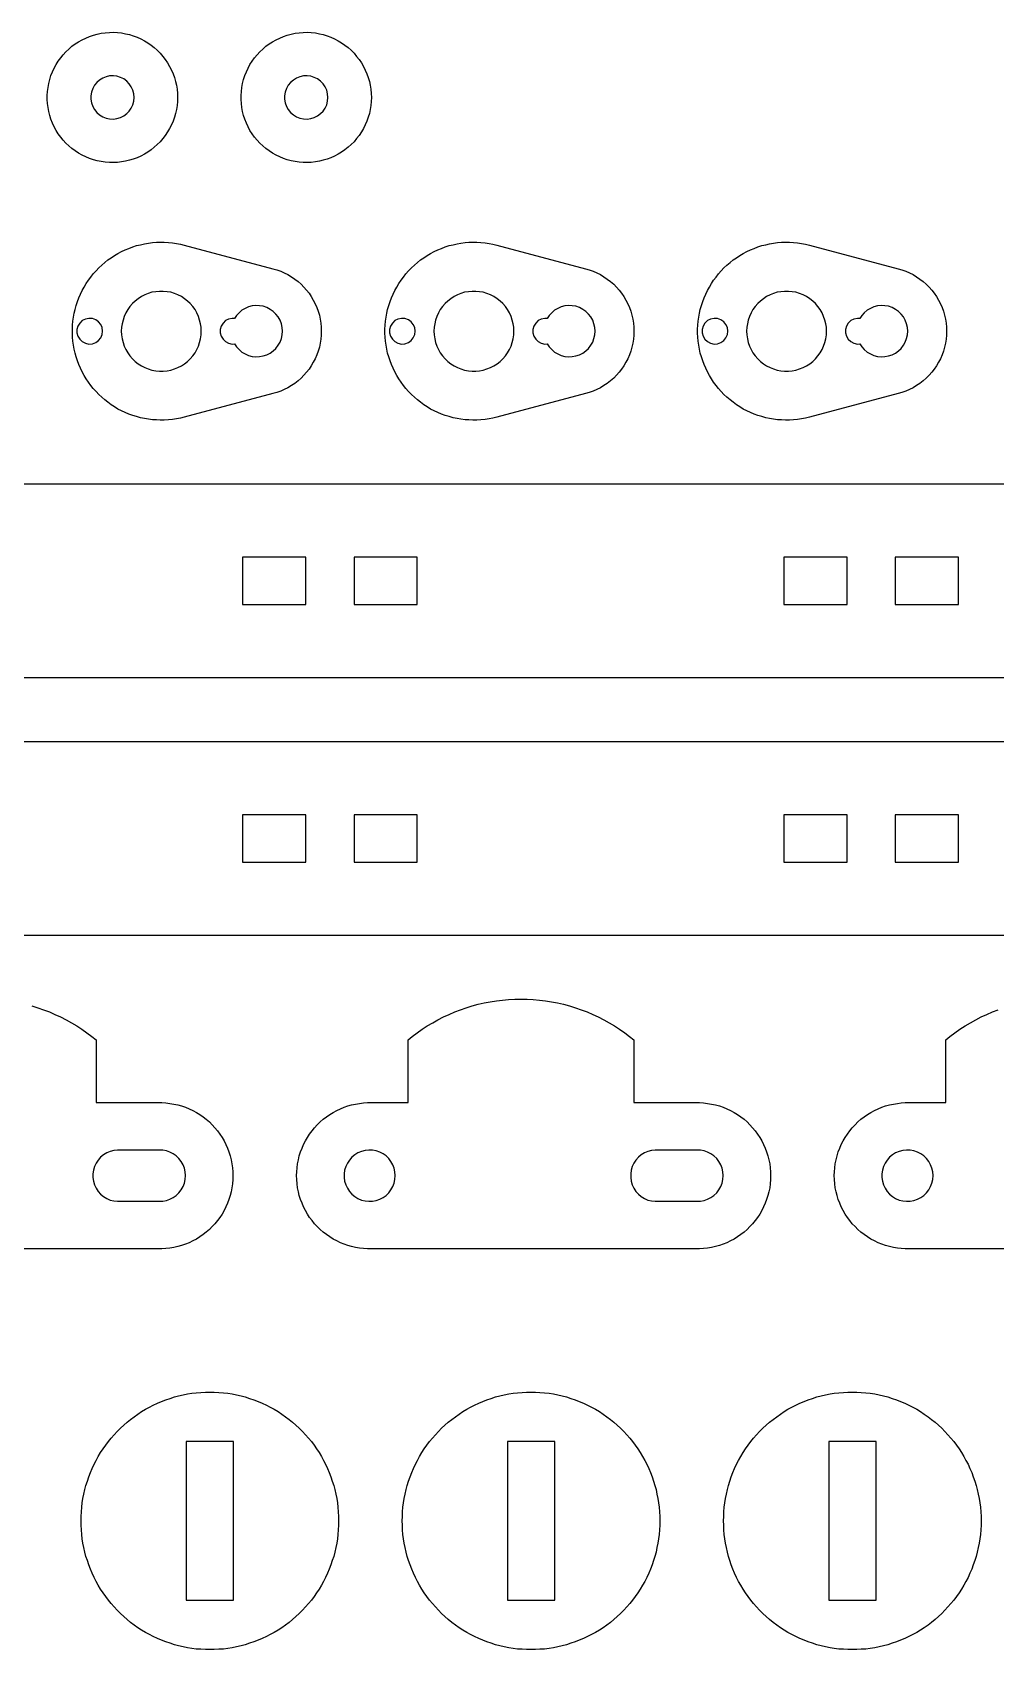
# Model space of a CAD drawing. Header units: metres. Extents: x 4 to 594, y 4 to 365.
# Drawn here: x 392.8 to 453.3, y 263.1 to 364.7 of the extents above; entities that cross this region are included whole.
import ezdxf

# ---------------------------------------------------------------- set-up
doc = ezdxf.new("R2010")
doc.units = ezdxf.units.M

msp = doc.modelspace()

# ---------------------------------------------------------------- linework, layer by layer
for points in [[(398.11, 356.53), (397.85, 356.52), (397.6, 356.52), (397.34, 356.54), (397.09, 356.58), (396.84, 356.63), (396.6, 356.69), (396.36, 356.78), (396.12, 356.87), (395.89, 356.98), (395.67, 357.11), (395.46, 357.25), (395.25, 357.4), (395.06, 357.56), (394.87, 357.74), (394.7, 357.92), (394.54, 358.12), (394.39, 358.33), (394.26, 358.54), (394.13, 358.77), (394.03, 359), (393.93, 359.24), (393.86, 359.48), (393.79, 359.72), (393.75, 359.97), (393.72, 360.23), (393.7, 360.48), (393.7, 360.73), (393.72, 360.99), (393.75, 361.24), (393.79, 361.49), (393.86, 361.74), (393.93, 361.98), (394.03, 362.22), (394.13, 362.45), (394.26, 362.67), (394.39, 362.89), (394.54, 363.09), (394.7, 363.29), (394.87, 363.48), (395.06, 363.65), (395.25, 363.82), (395.46, 363.97), (395.67, 364.11), (395.89, 364.23), (396.12, 364.34), (396.36, 364.44), (396.6, 364.52), (396.84, 364.59), (397.09, 364.64), (397.34, 364.67), (397.6, 364.69), (397.85, 364.7), (398.11, 364.69), (398.36, 364.66), (398.61, 364.61), (398.86, 364.56), (399.1, 364.48), (399.34, 364.39), (399.57, 364.29), (399.8, 364.17), (400.01, 364.04), (400.22, 363.89), (400.42, 363.74), (400.61, 363.57), (400.79, 363.38), (400.96, 363.19), (401.11, 362.99), (401.25, 362.78), (401.38, 362.56), (401.5, 362.33), (401.6, 362.1), (401.68, 361.86), (401.75, 361.61), (401.81, 361.37), (401.85, 361.12), (401.87, 360.86), (401.88, 360.61), (401.87, 360.35), (401.85, 360.1), (401.81, 359.85), (401.75, 359.6), (401.68, 359.36), (401.6, 359.12), (401.5, 358.88), (401.38, 358.65), (401.25, 358.44), (401.11, 358.22), (400.96, 358.02), (400.79, 357.83), (400.61, 357.65), (400.42, 357.48), (400.22, 357.32), (400.01, 357.18), (399.8, 357.04), (399.57, 356.93), (399.34, 356.82), (399.1, 356.73), (398.86, 356.66), (398.61, 356.6), (398.36, 356.56), (398.11, 356.53)], [(410.28, 356.53), (410.03, 356.52), (409.77, 356.52), (409.52, 356.54), (409.27, 356.58), (409.02, 356.63), (408.77, 356.69), (408.53, 356.78), (408.3, 356.87), (408.07, 356.98), (407.85, 357.11), (407.63, 357.25), (407.43, 357.4), (407.24, 357.56), (407.05, 357.74), (406.88, 357.92), (406.72, 358.12), (406.57, 358.33), (406.43, 358.54), (406.31, 358.77), (406.21, 359), (406.11, 359.24), (406.03, 359.48), (405.97, 359.72), (405.92, 359.97), (405.89, 360.23), (405.88, 360.48), (405.88, 360.73), (405.89, 360.99), (405.92, 361.24), (405.97, 361.49), (406.03, 361.74), (406.11, 361.98), (406.21, 362.22), (406.31, 362.45), (406.43, 362.67), (406.57, 362.89), (406.72, 363.09), (406.88, 363.29), (407.05, 363.48), (407.24, 363.65), (407.43, 363.82), (407.63, 363.97), (407.85, 364.11), (408.07, 364.23), (408.3, 364.34), (408.53, 364.44), (408.77, 364.52), (409.02, 364.59), (409.27, 364.64), (409.52, 364.67), (409.77, 364.69), (410.03, 364.7), (410.28, 364.69), (410.54, 364.66), (410.79, 364.61), (411.03, 364.56), (411.28, 364.48), (411.52, 364.39), (411.75, 364.29), (411.97, 364.17), (412.19, 364.04), (412.4, 363.89), (412.6, 363.74), (412.79, 363.57), (412.97, 363.38), (413.13, 363.19), (413.29, 362.99), (413.43, 362.78), (413.56, 362.56), (413.67, 362.33), (413.77, 362.1), (413.86, 361.86), (413.93, 361.61), (413.98, 361.37), (414.02, 361.12), (414.05, 360.86), (414.06, 360.61), (414.05, 360.35), (414.02, 360.1), (413.98, 359.85), (413.93, 359.6), (413.86, 359.36), (413.77, 359.12), (413.67, 358.88), (413.56, 358.65), (413.43, 358.44), (413.29, 358.22), (413.13, 358.02), (412.97, 357.83), (412.79, 357.65), (412.6, 357.48), (412.4, 357.32), (412.19, 357.18), (411.97, 357.04), (411.75, 356.93), (411.52, 356.82), (411.28, 356.73), (411.03, 356.66), (410.79, 356.6), (410.54, 356.56), (410.28, 356.53)], [(397.61, 359.26), (397.85, 359.25), (398.07, 359.28), (398.29, 359.35), (398.5, 359.45), (398.69, 359.59), (398.85, 359.75), (398.97, 359.94), (399.07, 360.15), (399.13, 360.38), (399.15, 360.61), (399.13, 360.84), (399.07, 361.06), (398.97, 361.27), (398.85, 361.46), (398.69, 361.63), (398.5, 361.77), (398.29, 361.87), (398.07, 361.94), (397.85, 361.97), (397.61, 361.96), (397.39, 361.91), (397.18, 361.82), (396.98, 361.7), (396.81, 361.55), (396.66, 361.37), (396.55, 361.17), (396.47, 360.95), (396.43, 360.72), (396.43, 360.49), (396.47, 360.26), (396.55, 360.05), (396.66, 359.85), (396.81, 359.67), (396.98, 359.51), (397.18, 359.39), (397.39, 359.31), (397.61, 359.26)], [(409.79, 359.26), (410.02, 359.25), (410.25, 359.28), (410.47, 359.35), (410.68, 359.45), (410.86, 359.59), (411.02, 359.75), (411.15, 359.94), (411.25, 360.15), (411.31, 360.38), (411.33, 360.61), (411.31, 360.84), (411.25, 361.06), (411.15, 361.27), (411.02, 361.46), (410.86, 361.63), (410.68, 361.77), (410.47, 361.87), (410.25, 361.94), (410.02, 361.97), (409.79, 361.96), (409.57, 361.91), (409.35, 361.82), (409.16, 361.7), (408.98, 361.55), (408.84, 361.37), (408.73, 361.17), (408.65, 360.95), (408.61, 360.72), (408.61, 360.49), (408.65, 360.26), (408.73, 360.05), (408.84, 359.85), (408.98, 359.67), (409.16, 359.51), (409.35, 359.39), (409.57, 359.31), (409.79, 359.26)], [(401.05, 340.34), (400.8, 340.34), (400.55, 340.35), (400.3, 340.37), (400.05, 340.4), (399.8, 340.44), (399.55, 340.49), (399.31, 340.56), (399.07, 340.64), (398.83, 340.72), (398.59, 340.82), (398.37, 340.93), (398.14, 341.04), (397.92, 341.17), (397.71, 341.31), (397.51, 341.46), (397.31, 341.61), (397.12, 341.78), (396.93, 341.95), (396.76, 342.13), (396.59, 342.32), (396.43, 342.52), (396.28, 342.72), (396.14, 342.93), (396.01, 343.15), (395.89, 343.37), (395.78, 343.6), (395.68, 343.83), (395.59, 344.07), (395.51, 344.31), (395.45, 344.55), (395.39, 344.8), (395.34, 345.05), (395.31, 345.3), (395.29, 345.55), (395.28, 345.8), (395.28, 346.05), (395.29, 346.31), (395.31, 346.56), (395.34, 346.81), (395.39, 347.06), (395.45, 347.3), (395.51, 347.55), (395.59, 347.79), (395.68, 348.02), (395.78, 348.26), (395.89, 348.48), (396.01, 348.7), (396.14, 348.92), (396.28, 349.13), (396.43, 349.33), (396.59, 349.53), (396.76, 349.72), (396.93, 349.9), (397.12, 350.08), (397.31, 350.24), (397.51, 350.4), (397.71, 350.54), (397.92, 350.68), (398.14, 350.81), (398.37, 350.93), (398.59, 351.04), (398.83, 351.13), (399.07, 351.22), (399.31, 351.3), (399.55, 351.36), (399.8, 351.41), (400.05, 351.46), (400.3, 351.49), (400.55, 351.51), (400.8, 351.52), (401.05, 351.51), (401.31, 351.5), (401.56, 351.47), (401.81, 351.44), (402.06, 351.39), (402.3, 351.33), (407.87, 349.85), (408.12, 349.78), (408.36, 349.69), (408.59, 349.59), (408.82, 349.48), (409.03, 349.35), (409.24, 349.2), (409.45, 349.05), (409.64, 348.88), (409.82, 348.7), (409.99, 348.51), (410.14, 348.31), (410.28, 348.1), (410.41, 347.88), (410.53, 347.65), (410.63, 347.42), (410.72, 347.18), (410.79, 346.93), (410.84, 346.69), (410.88, 346.44), (410.91, 346.18), (410.91, 345.93), (410.91, 345.67), (410.88, 345.42), (410.84, 345.17), (410.79, 344.92), (410.72, 344.68), (410.63, 344.44), (410.53, 344.2), (410.41, 343.98), (410.28, 343.76), (410.14, 343.55), (409.99, 343.35), (409.82, 343.16), (409.64, 342.98), (409.45, 342.81), (409.24, 342.65), (409.03, 342.51), (408.82, 342.38), (408.59, 342.26), (408.36, 342.16), (408.12, 342.08), (407.87, 342.01), (402.3, 340.53), (402.06, 340.47), (401.81, 340.42), (401.56, 340.38), (401.31, 340.36), (401.05, 340.34)], [(420.69, 340.34), (420.44, 340.34), (420.19, 340.35), (419.94, 340.37), (419.68, 340.4), (419.44, 340.44), (419.19, 340.49), (418.94, 340.56), (418.7, 340.64), (418.47, 340.72), (418.23, 340.82), (418, 340.93), (417.78, 341.04), (417.56, 341.17), (417.35, 341.31), (417.15, 341.46), (416.95, 341.61), (416.76, 341.78), (416.57, 341.95), (416.4, 342.13), (416.23, 342.32), (416.07, 342.52), (415.92, 342.72), (415.78, 342.93), (415.65, 343.15), (415.53, 343.37), (415.42, 343.6), (415.32, 343.83), (415.23, 344.07), (415.15, 344.31), (415.08, 344.55), (415.03, 344.8), (414.98, 345.05), (414.95, 345.3), (414.93, 345.55), (414.91, 345.8), (414.91, 346.05), (414.93, 346.31), (414.95, 346.56), (414.98, 346.81), (415.03, 347.06), (415.08, 347.3), (415.15, 347.55), (415.23, 347.79), (415.32, 348.02), (415.42, 348.26), (415.53, 348.48), (415.65, 348.7), (415.78, 348.92), (415.92, 349.13), (416.07, 349.33), (416.23, 349.53), (416.4, 349.72), (416.57, 349.9), (416.76, 350.08), (416.95, 350.24), (417.15, 350.4), (417.35, 350.54), (417.56, 350.68), (417.78, 350.81), (418, 350.93), (418.23, 351.04), (418.47, 351.13), (418.7, 351.22), (418.94, 351.3), (419.19, 351.36), (419.44, 351.41), (419.68, 351.46), (419.94, 351.49), (420.19, 351.51), (420.44, 351.52), (420.69, 351.51), (420.94, 351.5), (421.2, 351.47), (421.45, 351.44), (421.69, 351.39), (421.94, 351.33), (427.51, 349.85), (427.75, 349.78), (427.99, 349.69), (428.23, 349.59), (428.45, 349.48), (428.67, 349.35), (428.88, 349.2), (429.08, 349.05), (429.28, 348.88), (429.46, 348.7), (429.62, 348.51), (429.78, 348.31), (429.92, 348.1), (430.05, 347.88), (430.17, 347.65), (430.27, 347.42), (430.35, 347.18), (430.43, 346.93), (430.48, 346.69), (430.52, 346.44), (430.55, 346.18), (430.55, 345.93), (430.55, 345.67), (430.52, 345.42), (430.48, 345.17), (430.43, 344.92), (430.35, 344.68), (430.27, 344.44), (430.17, 344.2), (430.05, 343.98), (429.92, 343.76), (429.78, 343.55), (429.62, 343.35), (429.46, 343.16), (429.28, 342.98), (429.08, 342.81), (428.88, 342.65), (428.67, 342.51), (428.45, 342.38), (428.23, 342.26), (427.99, 342.16), (427.75, 342.08), (427.51, 342.01), (421.94, 340.53), (421.69, 340.47), (421.45, 340.42), (421.2, 340.38), (420.94, 340.36), (420.69, 340.34)], [(440.33, 340.34), (440.08, 340.34), (439.83, 340.35), (439.57, 340.37), (439.32, 340.4), (439.07, 340.44), (438.83, 340.49), (438.58, 340.56), (438.34, 340.64), (438.1, 340.72), (437.87, 340.82), (437.64, 340.93), (437.42, 341.04), (437.2, 341.17), (436.99, 341.31), (436.78, 341.46), (436.59, 341.61), (436.39, 341.78), (436.21, 341.95), (436.04, 342.13), (435.87, 342.32), (435.71, 342.52), (435.56, 342.72), (435.42, 342.93), (435.29, 343.15), (435.17, 343.37), (435.06, 343.6), (434.96, 343.83), (434.87, 344.07), (434.79, 344.31), (434.72, 344.55), (434.67, 344.8), (434.62, 345.05), (434.59, 345.3), (434.56, 345.55), (434.55, 345.8), (434.55, 346.05), (434.56, 346.31), (434.59, 346.56), (434.62, 346.81), (434.67, 347.06), (434.72, 347.3), (434.79, 347.55), (434.87, 347.79), (434.96, 348.02), (435.06, 348.26), (435.17, 348.48), (435.29, 348.7), (435.42, 348.92), (435.56, 349.13), (435.71, 349.33), (435.87, 349.53), (436.04, 349.72), (436.21, 349.9), (436.39, 350.08), (436.59, 350.24), (436.78, 350.4), (436.99, 350.54), (437.2, 350.68), (437.42, 350.81), (437.64, 350.93), (437.87, 351.04), (438.1, 351.13), (438.34, 351.22), (438.58, 351.3), (438.83, 351.36), (439.07, 351.41), (439.32, 351.46), (439.57, 351.49), (439.83, 351.51), (440.08, 351.52), (440.33, 351.51), (440.58, 351.5), (440.83, 351.47), (441.08, 351.44), (441.33, 351.39), (441.58, 351.33), (447.15, 349.85), (447.39, 349.78), (447.63, 349.69), (447.87, 349.59), (448.09, 349.48), (448.31, 349.35), (448.52, 349.2), (448.72, 349.05), (448.91, 348.88), (449.09, 348.7), (449.26, 348.51), (449.42, 348.31), (449.56, 348.1), (449.69, 347.88), (449.81, 347.65), (449.91, 347.42), (449.99, 347.18), (450.06, 346.93), (450.12, 346.69), (450.16, 346.44), (450.18, 346.18), (450.19, 345.93), (450.18, 345.67), (450.16, 345.42), (450.12, 345.17), (450.06, 344.92), (449.99, 344.68), (449.91, 344.44), (449.81, 344.2), (449.69, 343.98), (449.56, 343.76), (449.42, 343.55), (449.26, 343.35), (449.09, 343.16), (448.91, 342.98), (448.72, 342.81), (448.52, 342.65), (448.31, 342.51), (448.09, 342.38), (447.87, 342.26), (447.63, 342.16), (447.39, 342.08), (447.15, 342.01), (441.58, 340.53), (441.33, 340.47), (441.08, 340.42), (440.83, 340.38), (440.58, 340.36), (440.33, 340.34)], [(400.75, 343.42), (400.98, 343.42), (401.22, 343.44), (401.46, 343.49), (401.69, 343.56), (401.91, 343.64), (402.12, 343.75), (402.32, 343.88), (402.51, 344.03), (402.68, 344.2), (402.84, 344.38), (402.98, 344.57), (403.1, 344.78), (403.19, 344.99), (403.27, 345.22), (403.33, 345.45), (403.36, 345.69), (403.37, 345.93), (403.36, 346.17), (403.33, 346.4), (403.27, 346.63), (403.19, 346.86), (403.1, 347.08), (402.98, 347.28), (402.84, 347.48), (402.68, 347.66), (402.51, 347.82), (402.32, 347.97), (402.12, 348.1), (401.91, 348.21), (401.69, 348.3), (401.46, 348.37), (401.22, 348.41), (400.98, 348.43), (400.75, 348.43), (400.51, 348.41), (400.27, 348.37), (400.04, 348.3), (399.82, 348.21), (399.61, 348.1), (399.41, 347.97), (399.22, 347.82), (399.05, 347.66), (398.89, 347.48), (398.75, 347.28), (398.63, 347.08), (398.53, 346.86), (398.46, 346.63), (398.4, 346.4), (398.37, 346.17), (398.35, 345.93), (398.37, 345.69), (398.4, 345.45), (398.46, 345.22), (398.53, 344.99), (398.63, 344.78), (398.75, 344.57), (398.89, 344.38), (399.05, 344.2), (399.22, 344.03), (399.41, 343.88), (399.61, 343.75), (399.82, 343.64), (400.04, 343.56), (400.27, 343.49), (400.51, 343.44), (400.75, 343.42)], [(420.38, 343.42), (420.62, 343.42), (420.86, 343.44), (421.09, 343.49), (421.32, 343.56), (421.55, 343.64), (421.76, 343.75), (421.96, 343.88), (422.15, 344.03), (422.32, 344.2), (422.48, 344.38), (422.61, 344.57), (422.73, 344.78), (422.83, 344.99), (422.91, 345.22), (422.97, 345.45), (423, 345.69), (423.01, 345.93), (423, 346.17), (422.97, 346.4), (422.91, 346.63), (422.83, 346.86), (422.73, 347.08), (422.61, 347.28), (422.48, 347.48), (422.32, 347.66), (422.15, 347.82), (421.96, 347.97), (421.76, 348.1), (421.55, 348.21), (421.32, 348.3), (421.09, 348.37), (420.86, 348.41), (420.62, 348.43), (420.38, 348.43), (420.15, 348.41), (419.91, 348.37), (419.68, 348.3), (419.46, 348.21), (419.25, 348.1), (419.05, 347.97), (418.86, 347.82), (418.69, 347.66), (418.53, 347.48), (418.39, 347.28), (418.27, 347.08), (418.17, 346.86), (418.09, 346.63), (418.04, 346.4), (418, 346.17), (417.99, 345.93), (418, 345.69), (418.04, 345.45), (418.09, 345.22), (418.17, 344.99), (418.27, 344.78), (418.39, 344.57), (418.53, 344.38), (418.69, 344.2), (418.86, 344.03), (419.05, 343.88), (419.25, 343.75), (419.46, 343.64), (419.68, 343.56), (419.91, 343.49), (420.15, 343.44), (420.38, 343.42)], [(440.02, 343.42), (440.26, 343.42), (440.5, 343.44), (440.73, 343.49), (440.96, 343.56), (441.18, 343.64), (441.4, 343.75), (441.6, 343.88), (441.79, 344.03), (441.96, 344.2), (442.11, 344.38), (442.25, 344.57), (442.37, 344.78), (442.47, 344.99), (442.55, 345.22), (442.61, 345.45), (442.64, 345.69), (442.65, 345.93), (442.64, 346.17), (442.61, 346.4), (442.55, 346.63), (442.47, 346.86), (442.37, 347.08), (442.25, 347.28), (442.11, 347.48), (441.96, 347.66), (441.79, 347.82), (441.6, 347.97), (441.4, 348.1), (441.18, 348.21), (440.96, 348.3), (440.73, 348.37), (440.5, 348.41), (440.26, 348.43), (440.02, 348.43), (439.78, 348.41), (439.55, 348.37), (439.32, 348.3), (439.1, 348.21), (438.89, 348.1), (438.69, 347.97), (438.5, 347.82), (438.33, 347.66), (438.17, 347.48), (438.03, 347.28), (437.91, 347.08), (437.81, 346.86), (437.73, 346.63), (437.68, 346.4), (437.64, 346.17), (437.63, 345.93), (437.64, 345.69), (437.68, 345.45), (437.73, 345.22), (437.81, 344.99), (437.91, 344.78), (438.03, 344.57), (438.17, 344.38), (438.33, 344.2), (438.5, 344.03), (438.69, 343.88), (438.89, 343.75), (439.1, 343.64), (439.32, 343.56), (439.55, 343.49), (439.78, 343.44), (440.02, 343.42)], [(406.57, 344.34), (406.81, 344.32), (407.04, 344.33), (407.27, 344.37), (407.49, 344.45), (407.7, 344.55), (407.89, 344.69), (408.06, 344.85), (408.21, 345.04), (408.32, 345.24), (408.41, 345.46), (408.46, 345.69), (408.47, 345.93), (408.46, 346.16), (408.41, 346.39), (408.32, 346.61), (408.21, 346.82), (408.06, 347), (407.89, 347.16), (407.7, 347.3), (407.49, 347.41), (407.27, 347.49), (407.04, 347.53), (406.81, 347.54), (406.57, 347.51), (406.34, 347.45), (406.13, 347.36), (405.93, 347.24), (405.75, 347.09), (405.59, 346.91), (405.47, 346.72), (405.31, 346.73), (405.09, 346.69), (404.9, 346.59), (404.74, 346.44), (404.62, 346.25), (404.56, 346.04), (404.56, 345.82), (404.62, 345.61), (404.74, 345.42), (404.9, 345.27), (405.09, 345.17), (405.31, 345.12), (405.47, 345.13), (405.59, 344.94), (405.75, 344.77), (405.93, 344.62), (406.13, 344.5), (406.34, 344.4), (406.57, 344.34)], [(426.21, 344.34), (426.44, 344.32), (426.68, 344.33), (426.91, 344.37), (427.13, 344.45), (427.34, 344.55), (427.53, 344.69), (427.7, 344.85), (427.85, 345.04), (427.96, 345.24), (428.04, 345.46), (428.1, 345.69), (428.11, 345.93), (428.1, 346.16), (428.04, 346.39), (427.96, 346.61), (427.85, 346.82), (427.7, 347), (427.53, 347.16), (427.34, 347.3), (427.13, 347.41), (426.91, 347.49), (426.68, 347.53), (426.44, 347.54), (426.21, 347.51), (425.98, 347.45), (425.77, 347.36), (425.57, 347.24), (425.39, 347.09), (425.23, 346.91), (425.1, 346.72), (424.95, 346.73), (424.73, 346.69), (424.54, 346.59), (424.38, 346.44), (424.26, 346.25), (424.2, 346.04), (424.2, 345.82), (424.26, 345.61), (424.38, 345.42), (424.54, 345.27), (424.73, 345.17), (424.95, 345.12), (425.1, 345.13), (425.23, 344.94), (425.39, 344.77), (425.57, 344.62), (425.77, 344.5), (425.98, 344.4), (426.21, 344.34)], [(445.85, 344.34), (446.08, 344.32), (446.32, 344.33), (446.55, 344.37), (446.77, 344.45), (446.98, 344.55), (447.17, 344.69), (447.34, 344.85), (447.48, 345.04), (447.6, 345.24), (447.68, 345.46), (447.73, 345.69), (447.75, 345.93), (447.73, 346.16), (447.68, 346.39), (447.6, 346.61), (447.48, 346.82), (447.34, 347), (447.17, 347.16), (446.98, 347.3), (446.77, 347.41), (446.55, 347.49), (446.32, 347.53), (446.08, 347.54), (445.85, 347.51), (445.62, 347.45), (445.41, 347.36), (445.2, 347.24), (445.02, 347.09), (444.87, 346.91), (444.74, 346.72), (444.59, 346.73), (444.37, 346.69), (444.18, 346.59), (444.01, 346.44), (443.9, 346.25), (443.84, 346.04), (443.84, 345.82), (443.9, 345.61), (444.01, 345.42), (444.18, 345.27), (444.37, 345.17), (444.59, 345.12), (444.74, 345.13), (444.87, 344.94), (445.02, 344.77), (445.2, 344.62), (445.41, 344.5), (445.62, 344.4), (445.85, 344.34)], [(396.09, 345.17), (396.31, 345.12), (396.53, 345.14), (396.74, 345.21), (396.92, 345.34), (397.06, 345.51), (397.14, 345.71), (397.17, 345.93), (397.14, 346.15), (397.06, 346.35), (396.92, 346.52), (396.74, 346.65), (396.53, 346.72), (396.31, 346.73), (396.09, 346.69), (395.9, 346.59), (395.74, 346.44), (395.62, 346.25), (395.56, 346.04), (395.56, 345.82), (395.62, 345.61), (395.74, 345.42), (395.9, 345.27), (396.09, 345.17)], [(415.73, 345.17), (415.95, 345.12), (416.17, 345.14), (416.38, 345.21), (416.56, 345.34), (416.69, 345.51), (416.78, 345.71), (416.81, 345.93), (416.78, 346.15), (416.69, 346.35), (416.56, 346.52), (416.38, 346.65), (416.17, 346.72), (415.95, 346.73), (415.73, 346.69), (415.54, 346.59), (415.38, 346.44), (415.26, 346.25), (415.2, 346.04), (415.2, 345.82), (415.26, 345.61), (415.38, 345.42), (415.54, 345.27), (415.73, 345.17)], [(435.37, 345.17), (435.59, 345.12), (435.81, 345.14), (436.01, 345.21), (436.19, 345.34), (436.33, 345.51), (436.42, 345.71), (436.45, 345.93), (436.42, 346.15), (436.33, 346.35), (436.19, 346.52), (436.01, 346.65), (435.81, 346.72), (435.59, 346.73), (435.37, 346.69), (435.18, 346.59), (435.01, 346.44), (434.9, 346.25), (434.84, 346.04), (434.84, 345.82), (434.9, 345.61), (435.01, 345.42), (435.18, 345.27), (435.37, 345.17)], [(498.54, 336.34), (498.54, 324.16), (336.36, 324.16), (336.36, 336.34), (498.54, 336.34)], [(405.97, 328.76), (409.94, 328.76), (409.94, 331.73), (405.97, 331.73), (405.97, 328.76)], [(412.97, 328.76), (416.94, 328.76), (416.94, 331.73), (412.97, 331.73), (412.97, 328.76)], [(439.97, 328.76), (443.94, 328.76), (443.94, 331.73), (439.97, 331.73), (439.97, 328.76)], [(446.97, 328.76), (450.94, 328.76), (450.94, 331.73), (446.97, 331.73), (446.97, 328.76)], [(498.54, 320.16), (498.54, 307.98), (336.36, 307.98), (336.36, 320.16), (498.54, 320.16)], [(405.97, 312.58), (409.94, 312.58), (409.94, 315.55), (405.97, 315.55), (405.97, 312.58)], [(412.97, 312.58), (416.94, 312.58), (416.94, 315.55), (412.97, 315.55), (412.97, 312.58)], [(439.97, 312.58), (443.94, 312.58), (443.94, 315.55), (439.97, 315.55), (439.97, 312.58)], [(446.97, 312.58), (450.94, 312.58), (450.94, 315.55), (446.97, 315.55), (446.97, 312.58)], [(434.93, 288.31), (434.68, 288.3), (413.82, 288.3), (413.57, 288.31), (413.32, 288.34), (413.07, 288.38), (412.82, 288.44), (412.58, 288.51), (412.34, 288.59), (412.11, 288.68), (411.88, 288.79), (411.66, 288.91), (411.44, 289.05), (411.23, 289.19), (411.03, 289.34), (410.84, 289.51), (410.66, 289.69), (410.49, 289.87), (410.33, 290.07), (410.18, 290.27), (410.04, 290.48), (409.91, 290.7), (409.8, 290.93), (409.7, 291.16), (409.61, 291.4), (409.53, 291.64), (409.47, 291.88), (409.42, 292.13), (409.39, 292.38), (409.37, 292.64), (409.36, 292.89), (409.37, 293.14), (409.39, 293.39), (409.42, 293.64), (409.47, 293.89), (409.53, 294.14), (409.61, 294.38), (409.7, 294.62), (409.8, 294.85), (409.91, 295.07), (410.04, 295.29), (410.18, 295.5), (410.33, 295.71), (410.49, 295.9), (410.66, 296.09), (410.84, 296.26), (411.03, 296.43), (411.23, 296.59), (411.44, 296.73), (411.66, 296.86), (411.88, 296.98), (412.11, 297.09), (412.34, 297.19), (412.58, 297.27), (412.82, 297.34), (413.07, 297.39), (413.32, 297.43), (413.57, 297.46), (413.82, 297.48), (416.36, 297.48), (416.36, 301.41), (416.62, 301.63), (416.93, 301.86), (417.25, 302.08), (417.57, 302.29), (417.91, 302.49), (418.24, 302.68), (418.59, 302.86), (418.94, 303.02), (419.3, 303.17), (419.66, 303.31), (420.02, 303.44), (420.39, 303.55), (420.77, 303.65), (421.15, 303.74), (421.53, 303.81), (421.91, 303.87), (422.29, 303.92), (422.68, 303.95), (423.06, 303.97), (423.45, 303.98), (423.84, 303.97), (424.22, 303.95), (424.61, 303.92), (424.99, 303.87), (425.38, 303.81), (425.76, 303.74), (426.13, 303.65), (426.51, 303.55), (426.88, 303.44), (427.24, 303.31), (427.61, 303.17), (427.96, 303.02), (428.31, 302.86), (428.66, 302.68), (429, 302.49), (429.33, 302.29), (429.65, 302.08), (429.97, 301.86), (430.28, 301.63), (430.54, 301.41), (430.54, 297.48), (434.68, 297.48), (434.93, 297.46), (435.18, 297.43), (435.43, 297.39), (435.68, 297.34), (435.92, 297.27), (436.16, 297.19), (436.39, 297.09), (436.62, 296.98), (436.85, 296.86), (437.06, 296.73), (437.27, 296.59), (437.47, 296.43), (437.66, 296.26), (437.84, 296.09), (438.01, 295.9), (438.17, 295.71), (438.32, 295.5), (438.46, 295.29), (438.59, 295.07), (438.7, 294.85), (438.8, 294.62), (438.89, 294.38), (438.97, 294.14), (439.03, 293.89), (439.08, 293.64), (439.11, 293.39), (439.13, 293.14), (439.14, 292.89), (439.13, 292.64), (439.11, 292.38), (439.08, 292.13), (439.03, 291.88), (438.97, 291.64), (438.89, 291.4), (438.8, 291.16), (438.7, 290.93), (438.59, 290.7), (438.46, 290.48), (438.32, 290.27), (438.17, 290.07), (438.01, 289.87), (437.84, 289.69), (437.66, 289.51), (437.47, 289.34), (437.27, 289.19), (437.06, 289.05), (436.85, 288.91), (436.62, 288.79), (436.39, 288.68), (436.16, 288.59), (435.92, 288.51), (435.68, 288.44), (435.43, 288.38), (435.18, 288.34), (434.93, 288.31)], [(398.11, 291.28), (400.71, 291.28), (400.95, 291.29), (401.18, 291.33), (401.4, 291.41), (401.61, 291.51), (401.8, 291.65), (401.97, 291.81), (402.11, 292), (402.23, 292.2), (402.31, 292.42), (402.36, 292.65), (402.38, 292.89), (402.36, 293.12), (402.31, 293.35), (402.23, 293.57), (402.11, 293.78), (401.97, 293.96), (401.8, 294.13), (401.61, 294.26), (401.4, 294.37), (401.18, 294.45), (400.95, 294.49), (400.71, 294.5), (398.11, 294.5), (397.88, 294.47), (397.65, 294.41), (397.43, 294.32), (397.23, 294.2), (397.05, 294.05), (396.9, 293.87), (396.77, 293.68), (396.67, 293.46), (396.6, 293.24), (396.57, 293.01), (396.57, 292.77), (396.6, 292.54), (396.67, 292.31), (396.77, 292.1), (396.9, 291.9), (397.05, 291.73), (397.23, 291.58), (397.43, 291.46), (397.65, 291.36), (397.88, 291.31), (398.11, 291.28)], [(413.66, 291.31), (413.89, 291.28), (414.13, 291.29), (414.36, 291.33), (414.58, 291.41), (414.79, 291.51), (414.98, 291.65), (415.15, 291.81), (415.29, 292), (415.41, 292.2), (415.49, 292.42), (415.54, 292.65), (415.56, 292.89), (415.54, 293.12), (415.49, 293.35), (415.41, 293.57), (415.29, 293.78), (415.15, 293.96), (414.98, 294.13), (414.79, 294.26), (414.58, 294.37), (414.36, 294.45), (414.13, 294.49), (413.89, 294.5), (413.66, 294.47), (413.43, 294.41), (413.21, 294.32), (413.01, 294.2), (412.83, 294.05), (412.68, 293.87), (412.55, 293.68), (412.45, 293.46), (412.38, 293.24), (412.35, 293.01), (412.35, 292.77), (412.38, 292.54), (412.45, 292.31), (412.55, 292.1), (412.68, 291.9), (412.83, 291.73), (413.01, 291.58), (413.21, 291.46), (413.43, 291.36), (413.66, 291.31)], [(431.89, 291.28), (434.49, 291.28), (434.73, 291.29), (434.96, 291.33), (435.18, 291.41), (435.39, 291.51), (435.58, 291.65), (435.75, 291.81), (435.89, 292), (436.01, 292.2), (436.09, 292.42), (436.14, 292.65), (436.16, 292.89), (436.14, 293.12), (436.09, 293.35), (436.01, 293.57), (435.89, 293.78), (435.75, 293.96), (435.58, 294.13), (435.39, 294.26), (435.18, 294.37), (434.96, 294.45), (434.73, 294.49), (434.49, 294.5), (431.89, 294.5), (431.66, 294.47), (431.43, 294.41), (431.21, 294.32), (431.01, 294.2), (430.83, 294.05), (430.68, 293.87), (430.55, 293.68), (430.45, 293.46), (430.38, 293.24), (430.35, 293.01), (430.35, 292.77), (430.38, 292.54), (430.45, 292.31), (430.55, 292.1), (430.68, 291.9), (430.83, 291.73), (431.01, 291.58), (431.21, 291.46), (431.43, 291.36), (431.66, 291.31), (431.89, 291.28)], [(447.44, 291.31), (447.67, 291.28), (447.91, 291.29), (448.14, 291.33), (448.36, 291.41), (448.57, 291.51), (448.76, 291.65), (448.93, 291.81), (449.07, 292), (449.19, 292.2), (449.27, 292.42), (449.32, 292.65), (449.34, 292.89), (449.32, 293.12), (449.27, 293.35), (449.19, 293.57), (449.07, 293.78), (448.93, 293.96), (448.76, 294.13), (448.57, 294.26), (448.36, 294.37), (448.14, 294.45), (447.91, 294.49), (447.67, 294.5), (447.44, 294.47), (447.21, 294.41), (446.99, 294.32), (446.79, 294.2), (446.61, 294.05), (446.46, 293.87), (446.33, 293.68), (446.23, 293.46), (446.16, 293.24), (446.13, 293.01), (446.13, 292.77), (446.16, 292.54), (446.23, 292.31), (446.33, 292.1), (446.46, 291.9), (446.61, 291.73), (446.79, 291.58), (446.99, 291.46), (447.21, 291.36), (447.44, 291.31)], [(404.19, 263.12), (403.91, 263.12), (403.63, 263.12), (403.35, 263.14), (403.06, 263.16), (402.78, 263.2), (402.51, 263.24), (402.23, 263.3), (401.95, 263.36), (401.68, 263.43), (401.41, 263.52), (401.14, 263.61), (400.88, 263.71), (400.62, 263.82), (400.36, 263.94), (400.11, 264.07), (399.87, 264.2), (399.62, 264.35), (399.39, 264.5), (399.16, 264.66), (398.93, 264.83), (398.71, 265.01), (398.5, 265.2), (398.29, 265.39), (398.09, 265.59), (397.9, 265.8), (397.71, 266.01), (397.54, 266.23), (397.37, 266.45), (397.2, 266.69), (397.05, 266.92), (396.9, 267.16), (396.77, 267.41), (396.64, 267.66), (396.52, 267.92), (396.41, 268.18), (396.31, 268.44), (396.22, 268.71), (396.13, 268.98), (396.06, 269.25), (396, 269.53), (395.94, 269.8), (395.9, 270.08), (395.86, 270.36), (395.84, 270.65), (395.83, 270.93), (395.82, 271.21), (395.83, 271.49), (395.84, 271.77), (395.86, 272.06), (395.9, 272.34), (395.94, 272.61), (396, 272.89), (396.06, 273.17), (396.13, 273.44), (396.22, 273.71), (396.31, 273.98), (396.41, 274.24), (396.52, 274.5), (396.64, 274.76), (396.77, 275.01), (396.9, 275.25), (397.05, 275.5), (397.2, 275.73), (397.37, 275.96), (397.54, 276.19), (397.71, 276.41), (397.9, 276.62), (398.09, 276.83), (398.29, 277.03), (398.5, 277.22), (398.71, 277.41), (398.93, 277.58), (399.16, 277.75), (399.39, 277.92), (399.62, 278.07), (399.87, 278.22), (400.11, 278.35), (400.36, 278.48), (400.62, 278.6), (400.88, 278.71), (401.14, 278.81), (401.41, 278.9), (401.68, 278.99), (401.95, 279.06), (402.23, 279.12), (402.51, 279.18), (402.78, 279.22), (403.06, 279.26), (403.35, 279.28), (403.63, 279.29), (403.91, 279.3), (404.19, 279.29), (404.47, 279.28), (404.76, 279.26), (405.04, 279.22), (405.32, 279.18), (405.59, 279.12), (405.87, 279.06), (406.14, 278.99), (406.41, 278.9), (406.68, 278.81), (406.94, 278.71), (407.2, 278.6), (407.46, 278.48), (407.71, 278.35), (407.96, 278.22), (408.2, 278.07), (408.43, 277.92), (408.67, 277.75), (408.89, 277.58), (409.11, 277.41), (409.32, 277.22), (409.53, 277.03), (409.73, 276.83), (409.92, 276.62), (410.11, 276.41), (410.29, 276.19), (410.46, 275.96), (410.62, 275.73), (410.77, 275.5), (410.92, 275.25), (411.05, 275.01), (411.18, 274.76), (411.3, 274.5), (411.41, 274.24), (411.51, 273.98), (411.6, 273.71), (411.69, 273.44), (411.76, 273.17), (411.82, 272.89), (411.88, 272.61), (411.92, 272.34), (411.96, 272.06), (411.98, 271.77), (412, 271.49), (412, 271.21), (412, 270.93), (411.98, 270.65), (411.96, 270.36), (411.92, 270.08), (411.88, 269.8), (411.82, 269.53), (411.76, 269.25), (411.69, 268.98), (411.6, 268.71), (411.51, 268.44), (411.41, 268.18), (411.3, 267.92), (411.18, 267.66), (411.05, 267.41), (410.92, 267.16), (410.77, 266.92), (410.62, 266.69), (410.46, 266.45), (410.29, 266.23), (410.11, 266.01), (409.92, 265.8), (409.73, 265.59), (409.53, 265.39), (409.32, 265.2), (409.11, 265.01), (408.89, 264.83), (408.67, 264.66), (408.43, 264.5), (408.2, 264.35), (407.96, 264.2), (407.71, 264.07), (407.46, 263.94), (407.2, 263.82), (406.94, 263.71), (406.68, 263.61), (406.41, 263.52), (406.14, 263.43), (405.87, 263.36), (405.59, 263.3), (405.32, 263.24), (405.04, 263.2), (404.76, 263.16), (404.47, 263.14), (404.19, 263.12)], [(424.37, 263.12), (424.09, 263.12), (423.81, 263.12), (423.53, 263.14), (423.24, 263.16), (422.96, 263.2), (422.69, 263.24), (422.41, 263.3), (422.13, 263.36), (421.86, 263.43), (421.59, 263.52), (421.32, 263.61), (421.06, 263.71), (420.8, 263.82), (420.54, 263.94), (420.29, 264.07), (420.05, 264.2), (419.8, 264.35), (419.57, 264.5), (419.34, 264.66), (419.11, 264.83), (418.89, 265.01), (418.68, 265.2), (418.47, 265.39), (418.27, 265.59), (418.08, 265.8), (417.89, 266.01), (417.72, 266.23), (417.55, 266.45), (417.38, 266.69), (417.23, 266.92), (417.08, 267.16), (416.95, 267.41), (416.82, 267.66), (416.7, 267.92), (416.59, 268.18), (416.49, 268.44), (416.4, 268.71), (416.31, 268.98), (416.24, 269.25), (416.18, 269.53), (416.12, 269.8), (416.08, 270.08), (416.04, 270.36), (416.02, 270.65), (416.01, 270.93), (416, 271.21), (416.01, 271.49), (416.02, 271.77), (416.04, 272.06), (416.08, 272.34), (416.12, 272.61), (416.18, 272.89), (416.24, 273.17), (416.31, 273.44), (416.4, 273.71), (416.49, 273.98), (416.59, 274.24), (416.7, 274.5), (416.82, 274.76), (416.95, 275.01), (417.08, 275.25), (417.23, 275.5), (417.38, 275.73), (417.55, 275.96), (417.72, 276.19), (417.89, 276.41), (418.08, 276.62), (418.27, 276.83), (418.47, 277.03), (418.68, 277.22), (418.89, 277.41), (419.11, 277.58), (419.34, 277.75), (419.57, 277.92), (419.8, 278.07), (420.05, 278.22), (420.29, 278.35), (420.54, 278.48), (420.8, 278.6), (421.06, 278.71), (421.32, 278.81), (421.59, 278.9), (421.86, 278.99), (422.13, 279.06), (422.41, 279.12), (422.69, 279.18), (422.96, 279.22), (423.24, 279.26), (423.53, 279.28), (423.81, 279.29), (424.09, 279.3), (424.37, 279.29), (424.65, 279.28), (424.94, 279.26), (425.22, 279.22), (425.5, 279.18), (425.77, 279.12), (426.05, 279.06), (426.32, 278.99), (426.59, 278.9), (426.86, 278.81), (427.12, 278.71), (427.38, 278.6), (427.64, 278.48), (427.89, 278.35), (428.14, 278.22), (428.38, 278.07), (428.61, 277.92), (428.85, 277.75), (429.07, 277.58), (429.29, 277.41), (429.5, 277.22), (429.71, 277.03), (429.91, 276.83), (430.1, 276.62), (430.29, 276.41), (430.47, 276.19), (430.64, 275.96), (430.8, 275.73), (430.95, 275.5), (431.1, 275.25), (431.23, 275.01), (431.36, 274.76), (431.48, 274.5), (431.59, 274.24), (431.69, 273.98), (431.78, 273.71), (431.87, 273.44), (431.94, 273.17), (432, 272.89), (432.06, 272.61), (432.1, 272.34), (432.14, 272.06), (432.16, 271.77), (432.18, 271.49), (432.18, 271.21), (432.18, 270.93), (432.16, 270.65), (432.14, 270.36), (432.1, 270.08), (432.06, 269.8), (432, 269.53), (431.94, 269.25), (431.87, 268.98), (431.78, 268.71), (431.69, 268.44), (431.59, 268.18), (431.48, 267.92), (431.36, 267.66), (431.23, 267.41), (431.1, 267.16), (430.95, 266.92), (430.8, 266.69), (430.64, 266.45), (430.47, 266.23), (430.29, 266.01), (430.1, 265.8), (429.91, 265.59), (429.71, 265.39), (429.5, 265.2), (429.29, 265.01), (429.07, 264.83), (428.85, 264.66), (428.61, 264.5), (428.38, 264.35), (428.14, 264.2), (427.89, 264.07), (427.64, 263.94), (427.38, 263.82), (427.12, 263.71), (426.86, 263.61), (426.59, 263.52), (426.32, 263.43), (426.05, 263.36), (425.77, 263.3), (425.5, 263.24), (425.22, 263.2), (424.94, 263.16), (424.65, 263.14), (424.37, 263.12)], [(444.55, 263.12), (444.27, 263.12), (443.99, 263.12), (443.71, 263.14), (443.42, 263.16), (443.14, 263.2), (442.87, 263.24), (442.59, 263.3), (442.31, 263.36), (442.04, 263.43), (441.77, 263.52), (441.5, 263.61), (441.24, 263.71), (440.98, 263.82), (440.72, 263.94), (440.47, 264.07), (440.23, 264.2), (439.98, 264.35), (439.75, 264.5), (439.52, 264.66), (439.29, 264.83), (439.07, 265.01), (438.86, 265.2), (438.65, 265.39), (438.45, 265.59), (438.26, 265.8), (438.07, 266.01), (437.9, 266.23), (437.73, 266.45), (437.56, 266.69), (437.41, 266.92), (437.26, 267.16), (437.13, 267.41), (437, 267.66), (436.88, 267.92), (436.77, 268.18), (436.67, 268.44), (436.58, 268.71), (436.49, 268.98), (436.42, 269.25), (436.36, 269.53), (436.3, 269.8), (436.26, 270.08), (436.22, 270.36), (436.2, 270.65), (436.19, 270.93), (436.18, 271.21), (436.19, 271.49), (436.2, 271.77), (436.22, 272.06), (436.26, 272.34), (436.3, 272.61), (436.36, 272.89), (436.42, 273.17), (436.49, 273.44), (436.58, 273.71), (436.67, 273.98), (436.77, 274.24), (436.88, 274.5), (437, 274.76), (437.13, 275.01), (437.26, 275.25), (437.41, 275.5), (437.56, 275.73), (437.73, 275.96), (437.9, 276.19), (438.07, 276.41), (438.26, 276.62), (438.45, 276.83), (438.65, 277.03), (438.86, 277.22), (439.07, 277.41), (439.29, 277.58), (439.52, 277.75), (439.75, 277.92), (439.98, 278.07), (440.23, 278.22), (440.47, 278.35), (440.72, 278.48), (440.98, 278.6), (441.24, 278.71), (441.5, 278.81), (441.77, 278.9), (442.04, 278.99), (442.31, 279.06), (442.59, 279.12), (442.87, 279.18), (443.14, 279.22), (443.42, 279.26), (443.71, 279.28), (443.99, 279.29), (444.27, 279.3), (444.55, 279.29), (444.83, 279.28), (445.12, 279.26), (445.4, 279.22), (445.68, 279.18), (445.95, 279.12), (446.23, 279.06), (446.5, 278.99), (446.77, 278.9), (447.04, 278.81), (447.3, 278.71), (447.56, 278.6), (447.82, 278.48), (448.07, 278.35), (448.32, 278.22), (448.56, 278.07), (448.79, 277.92), (449.03, 277.75), (449.25, 277.58), (449.47, 277.41), (449.68, 277.22), (449.89, 277.03), (450.09, 276.83), (450.28, 276.62), (450.47, 276.41), (450.65, 276.19), (450.82, 275.96), (450.98, 275.73), (451.13, 275.5), (451.28, 275.25), (451.41, 275.01), (451.54, 274.76), (451.66, 274.5), (451.77, 274.24), (451.87, 273.98), (451.96, 273.71), (452.05, 273.44), (452.12, 273.17), (452.18, 272.89), (452.24, 272.61), (452.28, 272.34), (452.32, 272.06), (452.34, 271.77), (452.36, 271.49), (452.36, 271.21), (452.36, 270.93), (452.34, 270.65), (452.32, 270.36), (452.28, 270.08), (452.24, 269.8), (452.18, 269.53), (452.12, 269.25), (452.05, 268.98), (451.96, 268.71), (451.87, 268.44), (451.77, 268.18), (451.66, 267.92), (451.54, 267.66), (451.41, 267.41), (451.28, 267.16), (451.13, 266.92), (450.98, 266.69), (450.82, 266.45), (450.65, 266.23), (450.47, 266.01), (450.28, 265.8), (450.09, 265.59), (449.89, 265.39), (449.68, 265.2), (449.47, 265.01), (449.25, 264.83), (449.03, 264.66), (448.79, 264.5), (448.56, 264.35), (448.32, 264.2), (448.07, 264.07), (447.82, 263.94), (447.56, 263.82), (447.3, 263.71), (447.04, 263.61), (446.77, 263.52), (446.5, 263.43), (446.23, 263.36), (445.95, 263.3), (445.68, 263.24), (445.4, 263.2), (445.12, 263.16), (444.83, 263.14), (444.55, 263.12)], [(402.43, 266.22), (405.4, 266.22), (405.4, 276.19), (402.43, 276.19), (402.43, 266.22)], [(422.61, 266.22), (425.58, 266.22), (425.58, 276.19), (422.61, 276.19), (422.61, 266.22)], [(442.79, 266.22), (445.76, 266.22), (445.76, 276.19), (442.79, 276.19), (442.79, 266.22)]]:
    msp.add_lwpolyline(points, close=True)
for points in [[(392.73, 303.55), (393.1, 303.44), (393.46, 303.31), (393.83, 303.17), (394.18, 303.02), (394.53, 302.86), (394.88, 302.68), (395.22, 302.49), (395.55, 302.29), (395.87, 302.08), (396.19, 301.86), (396.5, 301.63), (396.76, 301.41), (396.76, 297.48), (400.9, 297.48), (401.15, 297.46), (401.4, 297.43), (401.65, 297.39), (401.9, 297.34), (402.14, 297.27), (402.38, 297.19), (402.61, 297.09), (402.84, 296.98), (403.07, 296.86), (403.28, 296.73), (403.49, 296.59), (403.69, 296.43), (403.88, 296.26), (404.06, 296.09), (404.23, 295.9), (404.39, 295.71), (404.54, 295.5), (404.68, 295.29), (404.81, 295.07), (404.92, 294.85), (405.02, 294.62), (405.11, 294.38), (405.19, 294.14), (405.25, 293.89), (405.3, 293.64), (405.33, 293.39), (405.35, 293.14), (405.36, 292.89), (405.35, 292.64), (405.33, 292.38), (405.3, 292.13), (405.25, 291.88), (405.19, 291.64), (405.11, 291.4), (405.02, 291.16), (404.92, 290.93), (404.81, 290.7), (404.68, 290.48), (404.54, 290.27), (404.39, 290.07), (404.23, 289.87), (404.06, 289.69), (403.88, 289.51), (403.69, 289.34), (403.49, 289.19), (403.28, 289.05), (403.07, 288.91), (402.84, 288.79), (402.61, 288.68), (402.38, 288.59), (402.14, 288.51), (401.9, 288.44), (401.65, 288.38), (401.4, 288.34), (401.15, 288.31), (401.15, 288.31), (400.9, 288.3), (380.04, 288.3)], [(468.46, 288.3), (447.6, 288.3), (447.35, 288.31), (447.1, 288.34), (446.85, 288.38), (446.6, 288.44), (446.36, 288.51), (446.12, 288.59), (445.89, 288.68), (445.66, 288.79), (445.44, 288.91), (445.22, 289.05), (445.01, 289.19), (444.81, 289.34), (444.62, 289.51), (444.44, 289.69), (444.27, 289.87), (444.11, 290.07), (443.96, 290.27), (443.82, 290.48), (443.69, 290.7), (443.58, 290.93), (443.48, 291.16), (443.39, 291.4), (443.31, 291.64), (443.25, 291.88), (443.2, 292.13), (443.17, 292.38), (443.15, 292.64), (443.14, 292.89), (443.15, 293.14), (443.17, 293.39), (443.2, 293.64), (443.25, 293.89), (443.31, 294.14), (443.39, 294.38), (443.48, 294.62), (443.58, 294.85), (443.69, 295.07), (443.82, 295.29), (443.96, 295.5), (444.11, 295.71), (444.27, 295.9), (444.44, 296.09), (444.62, 296.26), (444.81, 296.43), (445.01, 296.59), (445.22, 296.73), (445.44, 296.86), (445.66, 296.98), (445.89, 297.09), (446.12, 297.19), (446.36, 297.27), (446.6, 297.34), (446.85, 297.39), (447.1, 297.43), (447.35, 297.46), (447.6, 297.48), (450.14, 297.48), (450.14, 301.41), (450.4, 301.63), (450.71, 301.86), (451.03, 302.08), (451.35, 302.29), (451.69, 302.49), (452.02, 302.68), (452.37, 302.86), (452.72, 303.02), (453.08, 303.17), (453.44, 303.31)]]:
    msp.add_lwpolyline(points)

doc.saveas('drawing.dxf')
